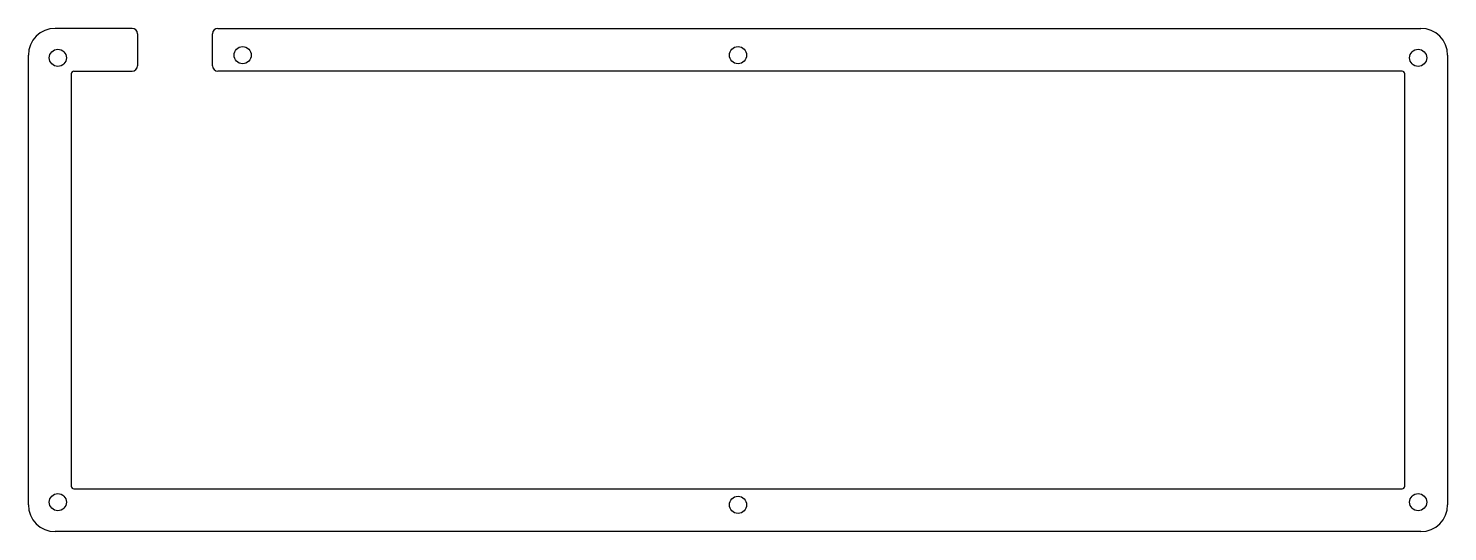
# Model space of a CAD drawing. Extents: x -9 to 256, y -85 to 9.
import ezdxf

# ---------------------------------------------------------------- set-up
doc = ezdxf.new("R2010")
doc.units = 0

msp = doc.modelspace()

# ---------------------------------------------------------------- linework, layer by layer
at = {"layer": 'Bottom inside base', "color": 0}
for points in [[(-1, 0.5), (-1, -76.5)], [(248, -76.5), (248, 0.5)], [(-0.5, -77), (247.5, -77)]]:
    msp.add_lwpolyline(points, dxfattribs=at)
for centre, start, end in [((-0.5, 0.5), 90, -180), ((247.5, 0.5), 0, 90), ((-0.5, -76.5), -180, -90), ((247.5, -76.5), -90, 0)]:
    msp.add_arc(centre, 0.5, start, end, dxfattribs=at)
at = {"layer": 'Screws', "color": 0}
for centre in [(31, 4), (123.5, 4), (-3.49, 3.49), (250.49, 3.49), (-3.49, -79.49), (123.5, -80), (250.49, -79.49)]:
    msp.add_circle(centre, 1.6, dxfattribs=at)
at = {"layer": 'Switch-bottom layer 5mm', "color": 0}
for points in [[(10.37, 9), (-4, 9)], [(11.37, 8), (11.37, 2)], [(25.37, 2), (25.37, 8)], [(26.37, 9), (251, 9)], [(-9, -80), (-9, 4)], [(256, 4), (256, -80)], [(-0.5, 1), (10.37, 1)], [(247.5, 1), (26.37, 1)], [(251, -85), (-4, -85)]]:
    msp.add_lwpolyline(points, dxfattribs=at)
for centre, radius, start, end in [((-4, 4), 5, 90, 180), ((10.37, 8), 1, 0, 90), ((26.37, 8), 1, 90, -180), ((251, 4), 5, 0, 90), ((10.37, 2), 1, -90, 0), ((26.37, 2), 1, -180, -90), ((-4, -80), 5, -180, -90), ((251, -80), 5, -90, 0)]:
    msp.add_arc(centre, radius, start, end, dxfattribs=at)

doc.saveas('drawing.dxf')
